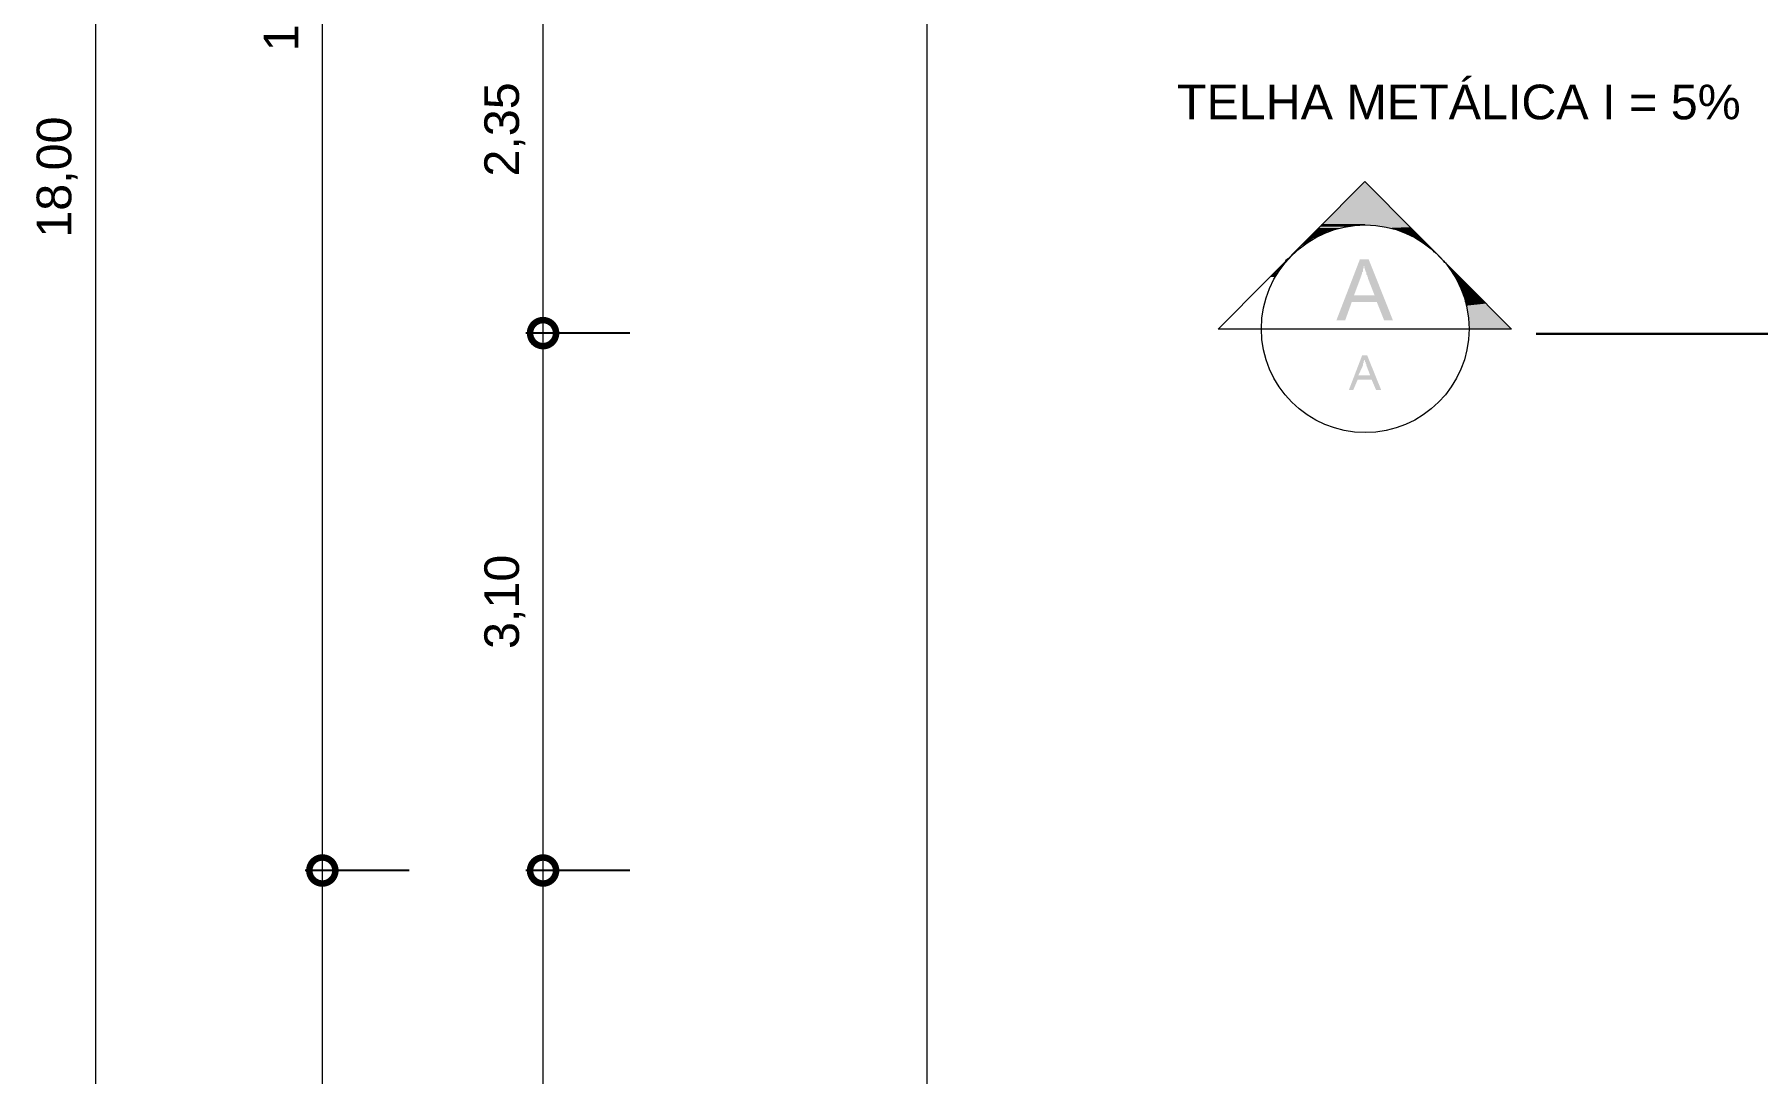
# Model space of a CAD drawing. Header units: millimetres. Extents: x 905 to 942.7, y 610.5 to 634.5.
# Drawn here: x 904.99 to 914.93, y 616.8 to 622.79 of the extents above; entities that cross this region are included whole.
import ezdxf

# ---------------------------------------------------------------- set-up
doc = ezdxf.new("R2010")
doc.units = ezdxf.units.MM
doc.linetypes.add('HIDDEN', pattern=[9.525, 6.35, -3.175])
doc.layers.add('ARQ_COTA_AZUL', color=5, linetype='Continuous', lineweight=20, true_color=0x0000ff)
doc.layers.add('ARQ_TELHADO CT', color=2, linetype='Continuous', lineweight=20)
doc.layers.add('LCORTE', color=234, linetype='HIDDEN', lineweight=30)
for name, color, linetype in [('ARQ_TXT 01', 1, 'Continuous'), ('PDF5_SIMB_01', 7, 'Continuous'), ('PDF5_SIMB_TXT', 7, 'Continuous')]:
    doc.layers.add(name, color=color, linetype=linetype)
doc.layers.add('PDF5_SIMB_PREENCHIMENTO', color=7, linetype='Continuous', true_color=0xbababa)
doc.styles.add('Annot_2.0mm', font='arial.ttf', dxfattribs={"height": 2})
doc.styles.add('cota', font='arial.ttf')
doc.dimstyles.new('Info 01 - annot', dxfattribs={"dimtxt": 2, "dimasz": 3, "dimexe": 1, "dimexo": 1, "dimgap": 1, "dimtad": 1, "dimzin": 4, "dimtxsty": 'cota', "dimblk": 'DOTSMALL', "dimcen": 2, "dimdle": 1, "dimclrd": 256, "dimclre": 256, "dimclrt": 1, "dimazin": 2, "dimtfac": 0.09, "dimtix": 1, "dimtmove": 2, "dimatfit": 2, "dimfxl": 5, "dimfxlon": 1, "dimtolj": 1, "dimtzin": 4, "dimlwd": -1, "dimarcsym": 1})

# ---------------------------------------------------------------- blocks, each defined once
blk = doc.blocks.new('_DotSmall')
at = {"color": 0, "linetype": 'ByBlock', "const_width": 0.5}
blk.add_lwpolyline([(-0.0625, 0, 1), (0.0625, 0, 1)], format="xyb", close=True, dxfattribs=at)
blk = doc.blocks.new('*D40')
at = {"layer": 'ARQ_COTA_AZUL', "transparency": 16777216}
blk.add_line((907.923, 612.8719), (907.923, 618.0719), dxfattribs=at)
at = {"layer": 'ARQ_COTA_AZUL', "lineweight": -2, "transparency": 16777216}
for p, q in [((908.423, 617.9719), (907.823, 617.9719)), ((908.423, 612.9719), (907.823, 612.9719))]:
    blk.add_line(p, q, dxfattribs=at)
at = {"layer": 'ARQ_COTA_AZUL', "transparency": 16777216, "xscale": 0.3, "yscale": 0.3, "zscale": 0.3}
for p, rotation in [((907.923, 617.9719), 90), ((907.923, 612.9719), 270)]:
    blk.add_blockref('_DotSmall', p, dxfattribs=dict(at, rotation=rotation))
at = {"layer": 'ARQ_COTA_AZUL', "color": 1, "transparency": 16777216, "insert": (907.7028, 615.4719), "char_height": 0.2, "attachment_point": 5, "rotation": 90, "style": 'cota'}
blk.add_mtext('\\A1;5,00', dxfattribs=at)
blk = doc.blocks.new('*D41')
at = {"layer": 'ARQ_COTA_AZUL', "transparency": 16777216}
blk.add_line((907.923, 617.8719), (907.923, 621.1719), dxfattribs=at)
at = {"layer": 'ARQ_COTA_AZUL', "lineweight": -2, "transparency": 16777216}
for p, q in [((908.423, 621.0719), (907.823, 621.0719)), ((908.423, 617.9719), (907.823, 617.9719))]:
    blk.add_line(p, q, dxfattribs=at)
at = {"layer": 'ARQ_COTA_AZUL', "transparency": 16777216, "xscale": 0.3, "yscale": 0.3, "zscale": 0.3}
for p, rotation in [((907.923, 621.0719), 90), ((907.923, 617.9719), 270)]:
    blk.add_blockref('_DotSmall', p, dxfattribs=dict(at, rotation=rotation))
at = {"layer": 'ARQ_COTA_AZUL', "color": 1, "transparency": 16777216, "insert": (907.7028, 619.5219), "char_height": 0.2, "attachment_point": 5, "rotation": 90, "style": 'cota'}
blk.add_mtext('\\A1;3,10', dxfattribs=at)
blk = doc.blocks.new('*D22')
at = {"layer": 'ARQ_COTA_AZUL', "transparency": 16777216}
blk.add_line((907.923, 620.9719), (907.923, 623.5219), dxfattribs=at)
at = {"layer": 'ARQ_COTA_AZUL', "lineweight": -2, "transparency": 16777216}
for p, q in [((908.423, 623.4219), (907.823, 623.4219)), ((908.423, 621.0719), (907.823, 621.0719))]:
    blk.add_line(p, q, dxfattribs=at)
at = {"layer": 'ARQ_COTA_AZUL', "transparency": 16777216, "xscale": 0.3, "yscale": 0.3, "zscale": 0.3}
for p, rotation in [((907.923, 623.4219), 90), ((907.923, 621.0719), 270)]:
    blk.add_blockref('_DotSmall', p, dxfattribs=dict(at, rotation=rotation))
at = {"layer": 'ARQ_COTA_AZUL', "color": 1, "transparency": 16777216, "insert": (907.7028, 622.2469), "char_height": 0.2, "attachment_point": 5, "rotation": 90, "style": 'cota'}
blk.add_mtext('\\A1;2,35', dxfattribs=at)
blk = doc.blocks.new('*D26')
at = {"layer": 'ARQ_COTA_AZUL', "transparency": 16777216}
blk.add_line((906.6497, 612.8719), (906.6497, 618.0719), dxfattribs=at)
at = {"layer": 'ARQ_COTA_AZUL', "lineweight": -2, "transparency": 16777216}
for p, q in [((907.1497, 617.9719), (906.5497, 617.9719)), ((907.1497, 612.9719), (906.5497, 612.9719))]:
    blk.add_line(p, q, dxfattribs=at)
at = {"layer": 'ARQ_COTA_AZUL', "transparency": 16777216, "xscale": 0.3, "yscale": 0.3, "zscale": 0.3}
for p, rotation in [((906.6497, 617.9719), 90), ((906.6497, 612.9719), 270)]:
    blk.add_blockref('_DotSmall', p, dxfattribs=dict(at, rotation=rotation))
at = {"layer": 'ARQ_COTA_AZUL', "color": 1, "transparency": 16777216, "insert": (906.4296, 615.4719), "char_height": 0.2, "attachment_point": 5, "rotation": 90, "style": 'cota'}
blk.add_mtext('\\A1;5,00', dxfattribs=at)
blk = doc.blocks.new('*D27')
at = {"layer": 'ARQ_COTA_AZUL', "transparency": 16777216}
blk.add_line((906.6497, 617.8719), (906.6497, 628.2219), dxfattribs=at)
at = {"layer": 'ARQ_COTA_AZUL', "lineweight": -2, "transparency": 16777216}
for p, q in [((907.1497, 628.1219), (906.5497, 628.1219)), ((907.1497, 617.9719), (906.5497, 617.9719))]:
    blk.add_line(p, q, dxfattribs=at)
at = {"layer": 'ARQ_COTA_AZUL', "transparency": 16777216, "xscale": 0.3, "yscale": 0.3, "zscale": 0.3}
for p, rotation in [((906.6497, 628.1219), 90), ((906.6497, 617.9719), 270)]:
    blk.add_blockref('_DotSmall', p, dxfattribs=dict(at, rotation=rotation))
at = {"layer": 'ARQ_COTA_AZUL', "color": 1, "transparency": 16777216, "insert": (906.4296, 623.0469), "char_height": 0.2, "attachment_point": 5, "rotation": 90, "style": 'cota'}
blk.add_mtext('\\A1;10,15', dxfattribs=at)
blk = doc.blocks.new('*D29')
at = {"layer": 'ARQ_COTA_AZUL', "transparency": 16777216}
blk.add_line((905.3403, 631.0719), (905.3403, 612.8719), dxfattribs=at)
at = {"layer": 'ARQ_COTA_AZUL', "lineweight": -2, "transparency": 16777216}
for p, q in [((905.8403, 630.9719), (905.2403, 630.9719)), ((905.8403, 612.9719), (905.2403, 612.9719))]:
    blk.add_line(p, q, dxfattribs=at)
at = {"layer": 'ARQ_COTA_AZUL', "transparency": 16777216, "xscale": 0.3, "yscale": 0.3, "zscale": 0.3}
for p, rotation in [((905.3403, 630.9719), 90), ((905.3403, 612.9719), 270)]:
    blk.add_blockref('_DotSmall', p, dxfattribs=dict(at, rotation=rotation))
at = {"layer": 'ARQ_COTA_AZUL', "color": 1, "transparency": 16777216, "insert": (905.1201, 621.9719), "char_height": 0.2, "attachment_point": 5, "rotation": 90, "style": 'cota'}
blk.add_mtext('\\A1;18,00', dxfattribs=at)

msp = doc.modelspace()

# ---------------------------------------------------------------- hatches: boundary and pattern name
at = {"layer": 'PDF5_SIMB_TXT', "transparency": 33554559}
h = msp.add_hatch(color=256, dxfattribs=at)
h.paths.add_polyline_path([(912.4999, 621.1462), (912.6353, 621.4976), (912.6861, 621.4976), (912.8258, 621.1462), (912.775, 621.1462), (912.7327, 621.2521), (912.5888, 621.2521), (912.5507, 621.1462)], flags=0)
h.paths.add_polyline_path([(912.6015, 621.2902), (912.72, 621.2902), (912.6819, 621.3875), (912.6819, 621.3918), (912.6777, 621.4002), (912.6777, 621.4045), (912.6734, 621.4087), (912.6734, 621.4129), (912.6734, 621.4214), (912.6692, 621.4256), (912.6692, 621.4299), (912.665, 621.4341), (912.665, 621.4383), (912.665, 621.4426), (912.6607, 621.4468), (912.6607, 621.451), (912.6607, 621.4553), (912.6607, 621.4595), (912.6565, 621.4595), (912.6565, 621.4553), (912.6565, 621.451), (912.6565, 621.4468), (912.6523, 621.4426), (912.6523, 621.4383), (912.6523, 621.4341), (912.6523, 621.4256), (912.648, 621.4214), (912.648, 621.4172), (912.648, 621.4129), (912.6438, 621.4087), (912.6438, 621.4045), (912.6438, 621.4002), (912.6396, 621.396), (912.6396, 621.3918)], flags=0)
h = msp.add_hatch(color=256, dxfattribs=at)
h.paths.add_polyline_path([(912.5718, 620.744), (912.648, 620.943), (912.6777, 620.943), (912.7581, 620.744), (912.7285, 620.744), (912.7031, 620.8033), (912.6226, 620.8033), (912.5972, 620.744)], flags=0)
h.paths.add_polyline_path([(912.6269, 620.8287), (912.6946, 620.8287), (912.6734, 620.8837), (912.6734, 620.8837), (912.6734, 620.888), (912.6734, 620.8922), (912.6692, 620.8964), (912.6692, 620.8964), (912.6692, 620.9007), (912.6692, 620.9049), (912.665, 620.9049), (912.665, 620.9091), (912.665, 620.9091), (912.665, 620.9134), (912.665, 620.9176), (912.6607, 620.9176), (912.6607, 620.9218), (912.6607, 620.9218), (912.6607, 620.9218), (912.6607, 620.9218), (912.6607, 620.9176), (912.6607, 620.9176), (912.6607, 620.9134), (912.6565, 620.9091), (912.6565, 620.9091), (912.6565, 620.9049), (912.6565, 620.9007), (912.6565, 620.9007), (912.6523, 620.8964), (912.6523, 620.8922), (912.6523, 620.8922), (912.6523, 620.888), (912.6523, 620.888), (912.6523, 620.8837)], flags=0)

# ---------------------------------------------------------------- linework, layer by layer
at = {"layer": 'ARQ_TELHADO CT'}
msp.add_lwpolyline([(910.1361, 612.9719), (940.1361, 612.9719), (940.1361, 630.9719), (910.1361, 630.9719)], close=True, dxfattribs=at)
at = {"layer": 'LCORTE'}
msp.add_line((913.6525, 621.0683), (934.4198, 621.0683), dxfattribs=at)
at = {"layer": 'PDF5_SIMB_01', "lineweight": 9}
msp.add_lwpolyline([(912.0627, 621.0948), (911.8172, 621.0948), (912.6639, 621.9457), (913.5106, 621.0948), (913.265, 621.0948)], close=True, dxfattribs=at)
msp.add_circle((912.666, 621.0969), 0.599, dxfattribs=at)
at = {"layer": 'PDF5_SIMB_PREENCHIMENTO', "lineweight": 0}
for points in [[(912.4099, 621.6917), (912.5919, 621.6917), (912.4099, 621.6917)], [(912.4141, 621.6959), (912.6639, 621.6959), (912.4141, 621.6959)], [(912.4141, 621.6959), (912.6469, 621.6959), (912.4141, 621.6959)], [(912.4141, 621.6959), (912.6342, 621.6959), (912.4141, 621.6959)], [(912.2067, 621.4885), (912.2194, 621.5012), (912.2067, 621.4885)], [(913.0661, 621.5393), (913.0576, 621.5477), (913.0661, 621.5393)], [(913.1253, 621.48), (913.1169, 621.4885), (913.1253, 621.48)]]:
    msp.add_lwpolyline(points, dxfattribs=at)
at = {"layer": 'PDF5_SIMB_PREENCHIMENTO', "transparency": 33554559}
for points in [[(912.6639, 621.9457), (912.4141, 621.6959), (912.9137, 621.6959)], [(912.3972, 621.679), (912.5157, 621.679), (912.3929, 621.6747)], [(912.5157, 621.679), (912.3929, 621.6747), (912.503, 621.6747)], [(912.4014, 621.6832), (912.5326, 621.6832), (912.3972, 621.679)], [(912.5326, 621.6832), (912.3972, 621.679), (912.5157, 621.679)], [(912.4056, 621.6832), (912.5453, 621.6832), (912.4014, 621.6832)], [(912.5453, 621.6832), (912.4014, 621.6832), (912.5326, 621.6832)], [(912.4099, 621.6917), (912.575, 621.6917), (912.4056, 621.6874)], [(912.575, 621.6917), (912.4056, 621.6874), (912.5623, 621.6874)], [(912.4056, 621.6874), (912.5623, 621.6874), (912.4056, 621.6832)], [(912.5623, 621.6874), (912.4056, 621.6832), (912.5453, 621.6832)], [(912.4141, 621.6917), (912.6046, 621.6917), (912.4099, 621.6917)], [(912.6046, 621.6917), (912.4099, 621.6917), (912.5919, 621.6917)], [(912.5919, 621.6917), (912.4099, 621.6917), (912.575, 621.6917)], [(912.6639, 621.6959), (912.4141, 621.6959), (912.6469, 621.6959)], [(912.6469, 621.6959), (912.4141, 621.6959), (912.6342, 621.6959)], [(912.6342, 621.6959), (912.4141, 621.6959), (912.6173, 621.6959)], [(912.4141, 621.6959), (912.6173, 621.6959), (912.4141, 621.6917)], [(912.6173, 621.6959), (912.4141, 621.6917), (912.6046, 621.6917)], [(912.6766, 621.6959), (912.9137, 621.6959), (912.6639, 621.6959)], [(912.6766, 621.6959), (912.6766, 621.6959), (912.9137, 621.6959)], [(912.6935, 621.6959), (912.9137, 621.6959), (912.6766, 621.6959)], [(912.6935, 621.6959), (912.6935, 621.6959), (912.9137, 621.6959)], [(912.7062, 621.6959), (912.9137, 621.6959), (912.6935, 621.6959)], [(912.7062, 621.6959), (912.7062, 621.6959), (912.9137, 621.6959)], [(912.7062, 621.6959), (912.9137, 621.6959), (912.7232, 621.6917)], [(912.9137, 621.6959), (912.7232, 621.6917), (912.9137, 621.6917)], [(912.7232, 621.6917), (912.9137, 621.6917), (912.7359, 621.6917)], [(912.9137, 621.6917), (912.7359, 621.6917), (912.9179, 621.6917)], [(912.7528, 621.6917), (912.9179, 621.6917), (912.7359, 621.6917)], [(912.7528, 621.6917), (912.7528, 621.6917), (912.9179, 621.6917)], [(912.7528, 621.6917), (912.9179, 621.6917), (912.7655, 621.6874)], [(912.9179, 621.6917), (912.7655, 621.6874), (912.9221, 621.6874)], [(912.7655, 621.6874), (912.9221, 621.6874), (912.7824, 621.6832)], [(912.9221, 621.6874), (912.7824, 621.6832), (912.9221, 621.6832)], [(912.7824, 621.6832), (912.9221, 621.6832), (912.7951, 621.6832)], [(912.9221, 621.6832), (912.7951, 621.6832), (912.9264, 621.6832)], [(912.7951, 621.6832), (912.9264, 621.6832), (912.8121, 621.679)], [(912.9264, 621.6832), (912.8121, 621.679), (912.9306, 621.679)], [(912.8121, 621.679), (912.9306, 621.679), (912.8248, 621.6747)], [(912.9306, 621.679), (912.8248, 621.6747), (912.9348, 621.6747)], [(912.2956, 621.5774), (912.304, 621.5774), (912.2871, 621.5689)], [(912.304, 621.5774), (912.2871, 621.5689), (912.2913, 621.5689)], [(912.304, 621.5858), (912.3167, 621.5858), (912.2956, 621.5774)], [(912.3167, 621.5858), (912.2956, 621.5774), (912.304, 621.5774)], [(912.3125, 621.5943), (912.3294, 621.5943), (912.304, 621.5858)], [(912.3294, 621.5943), (912.304, 621.5858), (912.3167, 621.5858)], [(912.321, 621.6028), (912.3421, 621.6028), (912.3125, 621.5943)], [(912.3421, 621.6028), (912.3125, 621.5943), (912.3294, 621.5943)], [(912.3294, 621.6112), (912.3548, 621.6112), (912.321, 621.6028)], [(912.3548, 621.6112), (912.321, 621.6028), (912.3421, 621.6028)], [(912.3379, 621.6197), (912.3675, 621.6197), (912.3294, 621.6112)], [(912.3675, 621.6197), (912.3294, 621.6112), (912.3548, 621.6112)], [(912.3421, 621.6239), (912.3802, 621.6239), (912.3379, 621.6197)], [(912.3802, 621.6239), (912.3379, 621.6197), (912.3675, 621.6197)], [(912.3506, 621.6324), (912.3929, 621.6324), (912.3421, 621.6239)], [(912.3929, 621.6324), (912.3421, 621.6239), (912.3802, 621.6239)], [(912.3591, 621.6366), (912.4056, 621.6366), (912.3506, 621.6324)], [(912.4056, 621.6366), (912.3506, 621.6324), (912.3929, 621.6324)], [(912.3633, 621.6451), (912.4183, 621.6451), (912.3591, 621.6366)], [(912.4183, 621.6451), (912.3591, 621.6366), (912.4056, 621.6366)], [(912.3675, 621.6493), (912.431, 621.6493), (912.3633, 621.6451)], [(912.431, 621.6493), (912.3633, 621.6451), (912.4183, 621.6451)], [(912.376, 621.6578), (912.448, 621.6578), (912.3675, 621.6493)], [(912.448, 621.6578), (912.3675, 621.6493), (912.431, 621.6493)], [(912.3802, 621.662), (912.4607, 621.662), (912.376, 621.6578)], [(912.4607, 621.662), (912.376, 621.6578), (912.448, 621.6578)], [(912.3845, 621.6663), (912.4734, 621.6663), (912.3802, 621.662)], [(912.4734, 621.6663), (912.3802, 621.662), (912.4607, 621.662)], [(912.3887, 621.6705), (912.4903, 621.6705), (912.3845, 621.6663)], [(912.4903, 621.6705), (912.3845, 621.6663), (912.4734, 621.6663)], [(912.3929, 621.6747), (912.503, 621.6747), (912.3887, 621.6705)], [(912.503, 621.6747), (912.3887, 621.6705), (912.4903, 621.6705)], [(912.8248, 621.6747), (912.9348, 621.6747), (912.8375, 621.6705)], [(912.9348, 621.6747), (912.8375, 621.6705), (912.9391, 621.6705)], [(912.8375, 621.6705), (912.9391, 621.6705), (912.8544, 621.6663)], [(912.9391, 621.6705), (912.8544, 621.6663), (912.9433, 621.6663)], [(912.8544, 621.6663), (912.9433, 621.6663), (912.8671, 621.662)], [(912.9433, 621.6663), (912.8671, 621.662), (912.9475, 621.662)], [(912.8671, 621.662), (912.9475, 621.662), (912.8798, 621.6578)], [(912.9475, 621.662), (912.8798, 621.6578), (912.9518, 621.6578)], [(912.8798, 621.6578), (912.9518, 621.6578), (912.8925, 621.6493)], [(912.9518, 621.6578), (912.8925, 621.6493), (912.956, 621.6493)], [(912.8925, 621.6493), (912.956, 621.6493), (912.9094, 621.6451)], [(912.956, 621.6493), (912.9094, 621.6451), (912.9645, 621.6451)], [(912.9094, 621.6451), (912.9645, 621.6451), (912.9221, 621.6366)], [(912.9645, 621.6451), (912.9221, 621.6366), (912.9687, 621.6366)], [(912.9221, 621.6366), (912.9687, 621.6366), (912.9348, 621.6324)], [(912.9687, 621.6366), (912.9348, 621.6324), (912.9772, 621.6324)], [(912.9348, 621.6324), (912.9772, 621.6324), (912.9475, 621.6239)], [(912.9772, 621.6324), (912.9475, 621.6239), (912.9814, 621.6239)], [(912.9475, 621.6239), (912.9814, 621.6239), (912.9602, 621.6197)], [(912.9814, 621.6239), (912.9602, 621.6197), (912.9899, 621.6197)], [(912.9602, 621.6197), (912.9899, 621.6197), (912.9729, 621.6112)], [(912.9899, 621.6197), (912.9729, 621.6112), (912.9983, 621.6112)], [(912.9729, 621.6112), (912.9983, 621.6112), (912.9856, 621.6028)], [(912.9983, 621.6112), (912.9856, 621.6028), (913.0068, 621.6028)], [(912.9856, 621.6028), (913.0068, 621.6028), (912.9983, 621.5943)], [(913.0068, 621.6028), (912.9983, 621.5943), (913.0153, 621.5943)], [(912.9983, 621.5943), (913.0153, 621.5943), (913.011, 621.5858)], [(913.0153, 621.5943), (913.011, 621.5858), (913.0237, 621.5858)], [(913.011, 621.5858), (913.0237, 621.5858), (913.0237, 621.5774)], [(913.0237, 621.5858), (913.0237, 621.5774), (913.0322, 621.5774)], [(913.0237, 621.5774), (913.0322, 621.5774), (913.0322, 621.5689)], [(913.0322, 621.5774), (913.0322, 621.5689), (913.0407, 621.5689)], [(912.1982, 621.48), (912.2024, 621.48), (912.1855, 621.4673)], [(912.2024, 621.48), (912.1855, 621.4673), (912.1897, 621.4673)], [(912.2067, 621.4885), (912.2109, 621.4885), (912.1982, 621.48)], [(912.2109, 621.4885), (912.1982, 621.48), (912.2024, 621.48)], [(912.2194, 621.5012), (912.2067, 621.4885), (912.2109, 621.4885)], [(912.2321, 621.5096), (912.2194, 621.5012), (912.2194, 621.5012)], [(912.2575, 621.5393), (912.249, 621.5308), (912.249, 621.5308)], [(912.2702, 621.5477), (912.2575, 621.5393), (912.2575, 621.5393)], [(912.2575, 621.5393), (912.2575, 621.5393), (912.2702, 621.5477)], [(912.2702, 621.5477), (912.2702, 621.5477), (912.2829, 621.5604)], [(912.2702, 621.5477), (912.2829, 621.5604), (912.2786, 621.5604)], [(912.2871, 621.5689), (912.2913, 621.5689), (912.2786, 621.5604)], [(912.2913, 621.5689), (912.2786, 621.5604), (912.2829, 621.5604)], [(913.0322, 621.5689), (913.0407, 621.5689), (913.0449, 621.5604)], [(913.0407, 621.5689), (913.0449, 621.5604), (913.0491, 621.5604)], [(913.0576, 621.5477), (913.0491, 621.5604), (913.0449, 621.5604)], [(913.0576, 621.5477), (913.0576, 621.5477), (913.0491, 621.5604)], [(913.0576, 621.5477), (913.0661, 621.5393), (913.0703, 621.5393)], [(913.0703, 621.5393), (913.0661, 621.5393), (913.0788, 621.5308)], [(913.0957, 621.5096), (913.1084, 621.5012), (913.1084, 621.5012)], [(913.1084, 621.5012), (913.1169, 621.4885), (913.1169, 621.4885)], [(913.1169, 621.4885), (913.1169, 621.4885), (913.1084, 621.5012)], [(913.1169, 621.4885), (913.1253, 621.48), (913.1296, 621.48)], [(913.1253, 621.48), (913.1296, 621.48), (913.1338, 621.4673)], [(913.1296, 621.48), (913.1338, 621.4673), (913.1423, 621.4673)], [(912.1262, 621.408), (912.1516, 621.408), (912.1135, 621.3953)], [(912.1516, 621.408), (912.1135, 621.3953), (912.1432, 621.3953)], [(912.1389, 621.4207), (912.1559, 621.4207), (912.1262, 621.408)], [(912.1559, 621.4207), (912.1262, 621.408), (912.1516, 621.408)], [(912.1516, 621.4292), (912.1643, 621.4292), (912.1389, 621.4207)], [(912.1643, 621.4292), (912.1389, 621.4207), (912.1559, 621.4207)], [(912.1601, 621.4419), (912.1728, 621.4419), (912.1516, 621.4292)], [(912.1728, 621.4419), (912.1516, 621.4292), (912.1643, 621.4292)], [(912.1728, 621.4546), (912.1813, 621.4546), (912.1601, 621.4419)], [(912.1813, 621.4546), (912.1601, 621.4419), (912.1728, 621.4419)], [(912.1855, 621.4673), (912.1897, 621.4673), (912.1728, 621.4546)], [(912.1897, 621.4673), (912.1728, 621.4546), (912.1813, 621.4546)], [(913.1338, 621.4673), (913.1423, 621.4673), (913.1465, 621.4546)], [(913.1423, 621.4673), (913.1465, 621.4546), (913.155, 621.4546)], [(913.1465, 621.4546), (913.155, 621.4546), (913.155, 621.4419)], [(913.155, 621.4546), (913.155, 621.4419), (913.1634, 621.4419)], [(913.155, 621.4419), (913.1634, 621.4419), (913.1634, 621.4292)], [(913.1634, 621.4419), (913.1634, 621.4292), (913.1761, 621.4292)], [(913.1634, 621.4292), (913.1761, 621.4292), (913.1677, 621.4207)], [(913.1761, 621.4292), (913.1677, 621.4207), (913.1888, 621.4207)], [(913.1677, 621.4207), (913.1888, 621.4207), (913.1761, 621.408)], [(913.1888, 621.4207), (913.1761, 621.408), (913.2015, 621.408)], [(913.1761, 621.408), (913.2015, 621.408), (913.1846, 621.3953)], [(913.2015, 621.408), (913.1846, 621.3953), (913.2142, 621.3953)], [(913.1846, 621.3953), (913.2142, 621.3953), (913.1931, 621.3826)], [(913.2142, 621.3953), (913.1931, 621.3826), (913.2269, 621.3826)], [(913.1931, 621.3826), (913.2269, 621.3826), (913.1973, 621.3657)], [(913.2269, 621.3826), (913.1973, 621.3657), (913.2396, 621.3657)], [(913.1973, 621.3657), (913.2396, 621.3657), (913.2058, 621.353)], [(913.2396, 621.3657), (913.2058, 621.353), (913.2523, 621.353)], [(913.2058, 621.353), (913.2523, 621.353), (913.21, 621.3403)], [(913.2523, 621.353), (913.21, 621.3403), (913.2693, 621.3403)], [(913.21, 621.3403), (913.2693, 621.3403), (913.2185, 621.3276)], [(913.2693, 621.3403), (913.2185, 621.3276), (913.282, 621.3276)], [(913.2185, 621.3276), (913.282, 621.3276), (913.2227, 621.3149)], [(913.282, 621.3276), (913.2227, 621.3149), (913.2947, 621.3149)], [(913.2227, 621.3149), (913.2947, 621.3149), (913.2269, 621.298)], [(913.2947, 621.3149), (913.2269, 621.298), (913.3074, 621.298)], [(913.2269, 621.298), (913.3074, 621.298), (913.2312, 621.2853)], [(913.3074, 621.298), (913.2312, 621.2853), (913.3243, 621.2853)], [(913.2312, 621.2853), (913.3243, 621.2853), (913.2396, 621.2726)], [(913.3243, 621.2853), (913.2396, 621.2726), (913.337, 621.2726)], [(913.2396, 621.2726), (913.337, 621.2726), (913.2396, 621.2556)], [(913.337, 621.2726), (913.2396, 621.2556), (913.3497, 621.2556)], [(913.2396, 621.2556), (913.3497, 621.2556), (913.2439, 621.2429)], [(913.3497, 621.2556), (913.2439, 621.2429), (913.3666, 621.2429)], [(913.2439, 621.2429), (913.3666, 621.2429), (913.2481, 621.2302)], [(913.3666, 621.2429), (913.2481, 621.2302), (913.3793, 621.2302)], [(913.2481, 621.2302), (913.3793, 621.2302), (913.2523, 621.2133)], [(913.3793, 621.2302), (913.2523, 621.2133), (913.3963, 621.2133)], [(913.2523, 621.2133), (913.3963, 621.2133), (913.2566, 621.2006)], [(913.3963, 621.2133), (913.2566, 621.2006), (913.409, 621.2006)], [(913.2566, 621.2006), (913.409, 621.2006), (913.2566, 621.1837)], [(913.409, 621.2006), (913.2566, 621.1837), (913.4217, 621.1837)], [(913.2566, 621.1837), (913.4217, 621.1837), (913.2608, 621.171)], [(913.4217, 621.1837), (913.2608, 621.171), (913.4386, 621.171)], [(913.2608, 621.171), (913.4386, 621.171), (913.2608, 621.154)], [(913.4386, 621.171), (913.2608, 621.154), (913.4513, 621.154)], [(913.2608, 621.154), (913.4513, 621.154), (913.2608, 621.1413)], [(913.4513, 621.154), (913.2608, 621.1413), (913.4682, 621.1413)], [(913.2608, 621.1413), (913.4682, 621.1413), (913.2608, 621.1244)], [(913.4682, 621.1413), (913.2608, 621.1244), (913.4809, 621.1244)], [(913.2608, 621.1244), (913.4809, 621.1244), (913.265, 621.1117)], [(913.4809, 621.1244), (913.265, 621.1117), (913.4979, 621.1117)], [(913.265, 621.1117), (913.4979, 621.1117), (913.265, 621.0948)], [(913.4979, 621.1117), (913.265, 621.0948), (913.5106, 621.0948)]]:
    msp.add_solid(points, dxfattribs=at)

# ---------------------------------------------------------------- texts
at = {"layer": 'ARQ_TXT 01', "insert": (911.5799, 622.5053), "char_height": 0.2, "width": 4.605501, "attachment_point": 1, "style": 'Annot_2.0mm'}
msp.add_mtext('TELHA METÁLICA I = 5%', dxfattribs=at)

# ---------------------------------------------------------------- dimensions: what is measured, and where the dimension line sits
at = {"layer": 'ARQ_COTA_AZUL'}
for base, p1, p2, picture, middle in [((905.3403, 612.9719), (910.1361, 630.9719), (910.1361, 612.9719), '*D29', (905.1201, 621.9719)), ((906.6497, 628.1219), (924.1361, 617.9719), (922.4861, 628.1219), '*D27', (906.4296, 623.0469)), ((907.923, 623.4219), (924.1361, 621.0719), (917.7361, 623.4219), '*D22', (907.7028, 622.2469)), ((907.923, 621.0719), (924.1361, 617.9719), (924.1361, 621.0719), '*D41', (907.7028, 619.5219)), ((906.6497, 617.9719), (910.1361, 612.9719), (924.1361, 617.9719), '*D26', (906.4296, 615.4719)), ((907.923, 617.9719), (910.1361, 612.9719), (924.1361, 617.9719), '*D40', (907.7028, 615.4719))]:
    dim = msp.add_linear_dim(base=base, p1=p1, p2=p2, angle=90, dimstyle='Info 01 - annot', dxfattribs=at)
    dim.commit()
    dim.dimension.update_dxf_attribs({"geometry": picture, "text_midpoint": middle})

doc.saveas('drawing.dxf')
